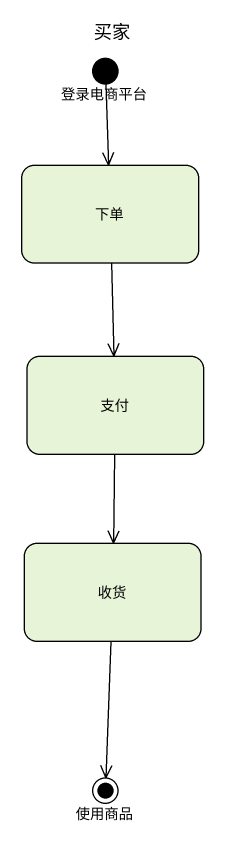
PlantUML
@startuml
title 买家
hide empty description
state 登录电商平台 <<start>>
state 下单
state 支付
state 收货
state 使用商品 <<end>>
登录电商平台 --> 下单
下单 --> 支付
支付 --> 收货
收货 --> 使用商品
@enduml
